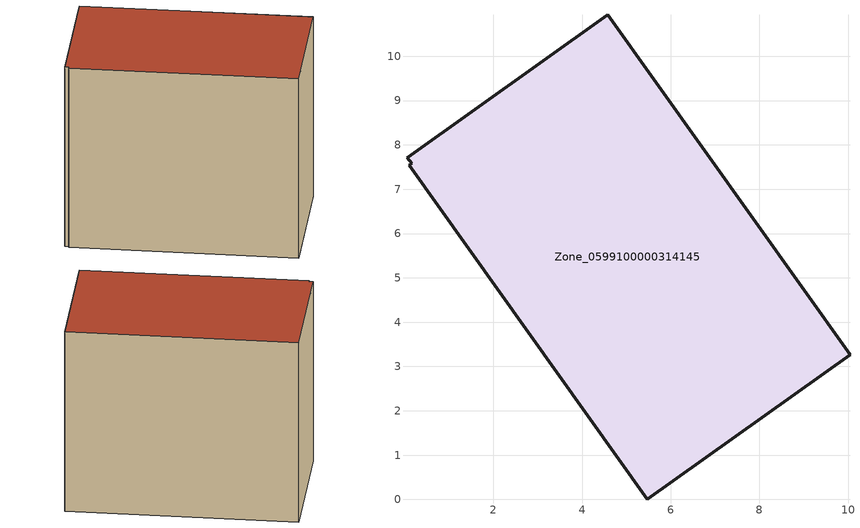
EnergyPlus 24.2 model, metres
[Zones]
Zone_0599100000314145
 floor ground (C_G): 0.16,7.58 0.06,7.71 4.58,10.94 10.04,3.27 5.47,0 0.1,7.54 z0
 wall outside (C_F): 5.47,0 10.04,3.27 4.58,10.94 0.06,7.71 0.16,7.58 0.1,7.54 5.47,0 z0:8
 roof outside (C_R): 0.06,7.71 0.16,7.58 0.1,7.54 5.47,0 10.04,3.27 4.58,10.94 z8
[BUILDING]
Pand.0599100000314145: North Axis=0; Terrain=City; Loads Convergence Tolerance Value=0.04; Temperature Convergence Tolerance Value=0.4; Solar Distribution=FullExterior; Maximum Number of Warmup Days=25; Minimum Number of Warmup Days=1
[Site:Location]
Rotterdam.The.Hague.AP_ZH_NLD Design_Conditions: Latitude=51.96; Longitude=4.45; Time Zone=1; Elevation=-4.5
[SITE:GROUNDTEMPERATURE:BUILDINGSURFACE]
18, 18, 18, 18, 18, 18, 18, 18, 18, 18, 18, 18
[MATERIAL] Thermal Absorptance=0.9; Solar Absorptance=0.7; Visible Absorptance=0.7
Name | Roughness | Thickness | Conductivity | Density | Specific Heat
G.TC.1975-1991 | MediumSmooth | 0.15 | 0.288461 | 540 | 1210
F.TC.1975-1991 | Rough | 0.3 | 0.230769 | 1920 | 840
R.TC.1975-1991 | MediumRough | 0.2 | 0.153846 | 1500 | 1000
[CONSTRUCTION]
C_G: G.TC.1975-1991
C_F: F.TC.1975-1991
C_R: R.TC.1975-1991
[ZONE]
Zone_0599100000314145: Type=1; Multiplier=1; Ceiling Height=Autocalculate; Volume=Autocalculate; Floor Area=autocalculate; Part of Total Floor Area=Yes
[ZONEINFILTRATION:DESIGNFLOWRATE]
Infil_Zone_0599100000314145: Zone or ZoneList or Space or SpaceList=Zone_0599100000314145; Schedule=AlwaysOn; Design Flow Rate Calculation Method=Flow/Area; Flow Rate per Floor Area=0.003; Constant Term Coefficient=1; Temperature Term Coefficient=0; Velocity Term Coefficient=0; Velocity Squared Term Coefficient=0
[HVACTEMPLATE:ZONE:IDEALLOADSAIRSYSTEM]
Zone_0599100000314145: Maximum Heating Supply Air Temperature=50; Minimum Cooling Supply Air Temperature=13; Maximum Heating Supply Air Humidity Ratio=0.0156; Minimum Cooling Supply Air Humidity Ratio=0.0077; Heating Limit=NoLimit; Cooling Limit=NoLimit; Dehumidification Control Type=ConstantSensibleHeatRatio; Cooling Sensible Heat Ratio=0.7; Dehumidification Setpoint=60; Humidification Control Type=None; Humidification Setpoint=30; Outdoor Air Method=None; Outdoor Air Flow Rate per Person=0.00944; Outdoor Air Flow Rate per Zone Floor Area=0; Outdoor Air Flow Rate per Zone=0; Demand Controlled Ventilation Type=None; Outdoor Air Economizer Type=NoEconomizer; Heat Recovery Type=None; Sensible Heat Recovery Effectiveness=0.7; Latent Heat Recovery Effectiveness=0.65
[ZONECONTROL:THERMOSTAT]
ThermostatControl_Zone_0599100000314145: Zone or ZoneList=Zone_0599100000314145; Control Type Schedule=DualSetpointControlType; Control 1=Thermostat_Zone_0599100000314145; Temperature Difference Between Cutout And Setpoint=0
[THERMOSTATSETPOINT:DUALSETPOINT]
Thermostat_Zone_0599100000314145: Heating Setpoint Temperature Schedule=HeatingSetpoint_Zone_0599100000314145; Cooling Setpoint Temperature Schedule=CoolingSetpoint_Zone_0599100000314145
[SCHEDULE:COMPACT]
HeatingSetpoint_Zone_0599100000314145: Through: 12/31, For: AllDays, Until: 24:00, 21
CoolingSetpoint_Zone_0599100000314145: Through: 12/31, For: AllDays, Until: 24:00, 24
DualSetpointControlType: Through: 12/31, For: AllDays, Until: 24:00, 4
AlwaysOn: Through: 12/31, For: AllDays, Until: 24:00, 1
